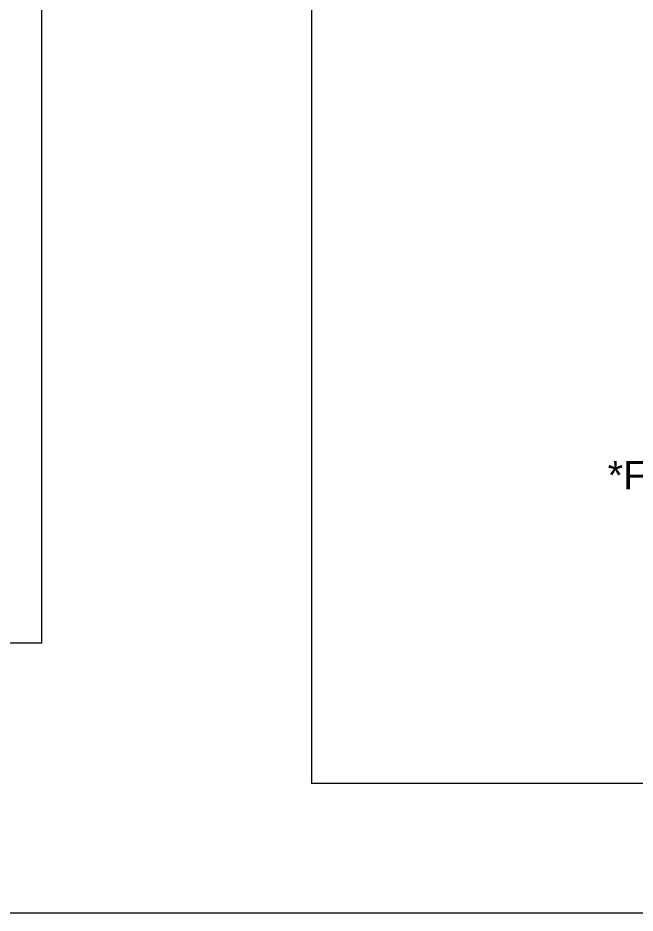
# Model space of a CAD drawing. Header units: metres. Extents: x 1587 to 89247, y -60 to 14723.
# Drawn here: x 2476 to 3047, y 10240 to 11070 of the extents above; entities that cross this region are included whole.
import ezdxf

# ---------------------------------------------------------------- set-up
doc = ezdxf.new("R2010")
doc.units = ezdxf.units.M
doc.header["$LTSCALE"] = 10
doc.layers.get('0').update_dxf_attribs({"color": 253, "lineweight": 0})
doc.layers.add('DIM1', color=251, linetype='Continuous', lineweight=5)
doc.layers.add('Furniture', color=7, linetype='Continuous', lineweight=13)
doc.styles.add('PDF Arial', font='arial.ttf')

# ---------------------------------------------------------------- blocks, each defined once
blk = doc.blocks.new('HEWH')
at = {"layer": 'Furniture', "insert": (-1021.1, -258.4), "char_height": 32.71, "attachment_point": 1, "style": 'PDF Arial'}
blk.add_mtext('*Flexible', dxfattribs=at)

msp = doc.modelspace()

# ---------------------------------------------------------------- linework, layer by layer
for p, q in [((2497.6, 11940.28), (2497.6, 10490.28)), ((2747.6, 11240.28), (2747.6, 10360.28)), ((2747.6, 11240.28), (2747.6, 10360.28)), ((2497.6, 10490.28), (1867.6, 10490.28)), ((5853.91, 10360.28), (2747.6, 10360.28)), ((5853.91, 10240.28), (2117.6, 10240.28))]:
    msp.add_line(p, q)

# ---------------------------------------------------------------- block references
at = {"layer": 'DIM1', "lineweight": 9, "xscale": 0.8, "yscale": 0.8, "zscale": 0.8}
msp.add_blockref('HEWH', (3838.62, 10865.77), dxfattribs=at)

doc.saveas('drawing.dxf')
